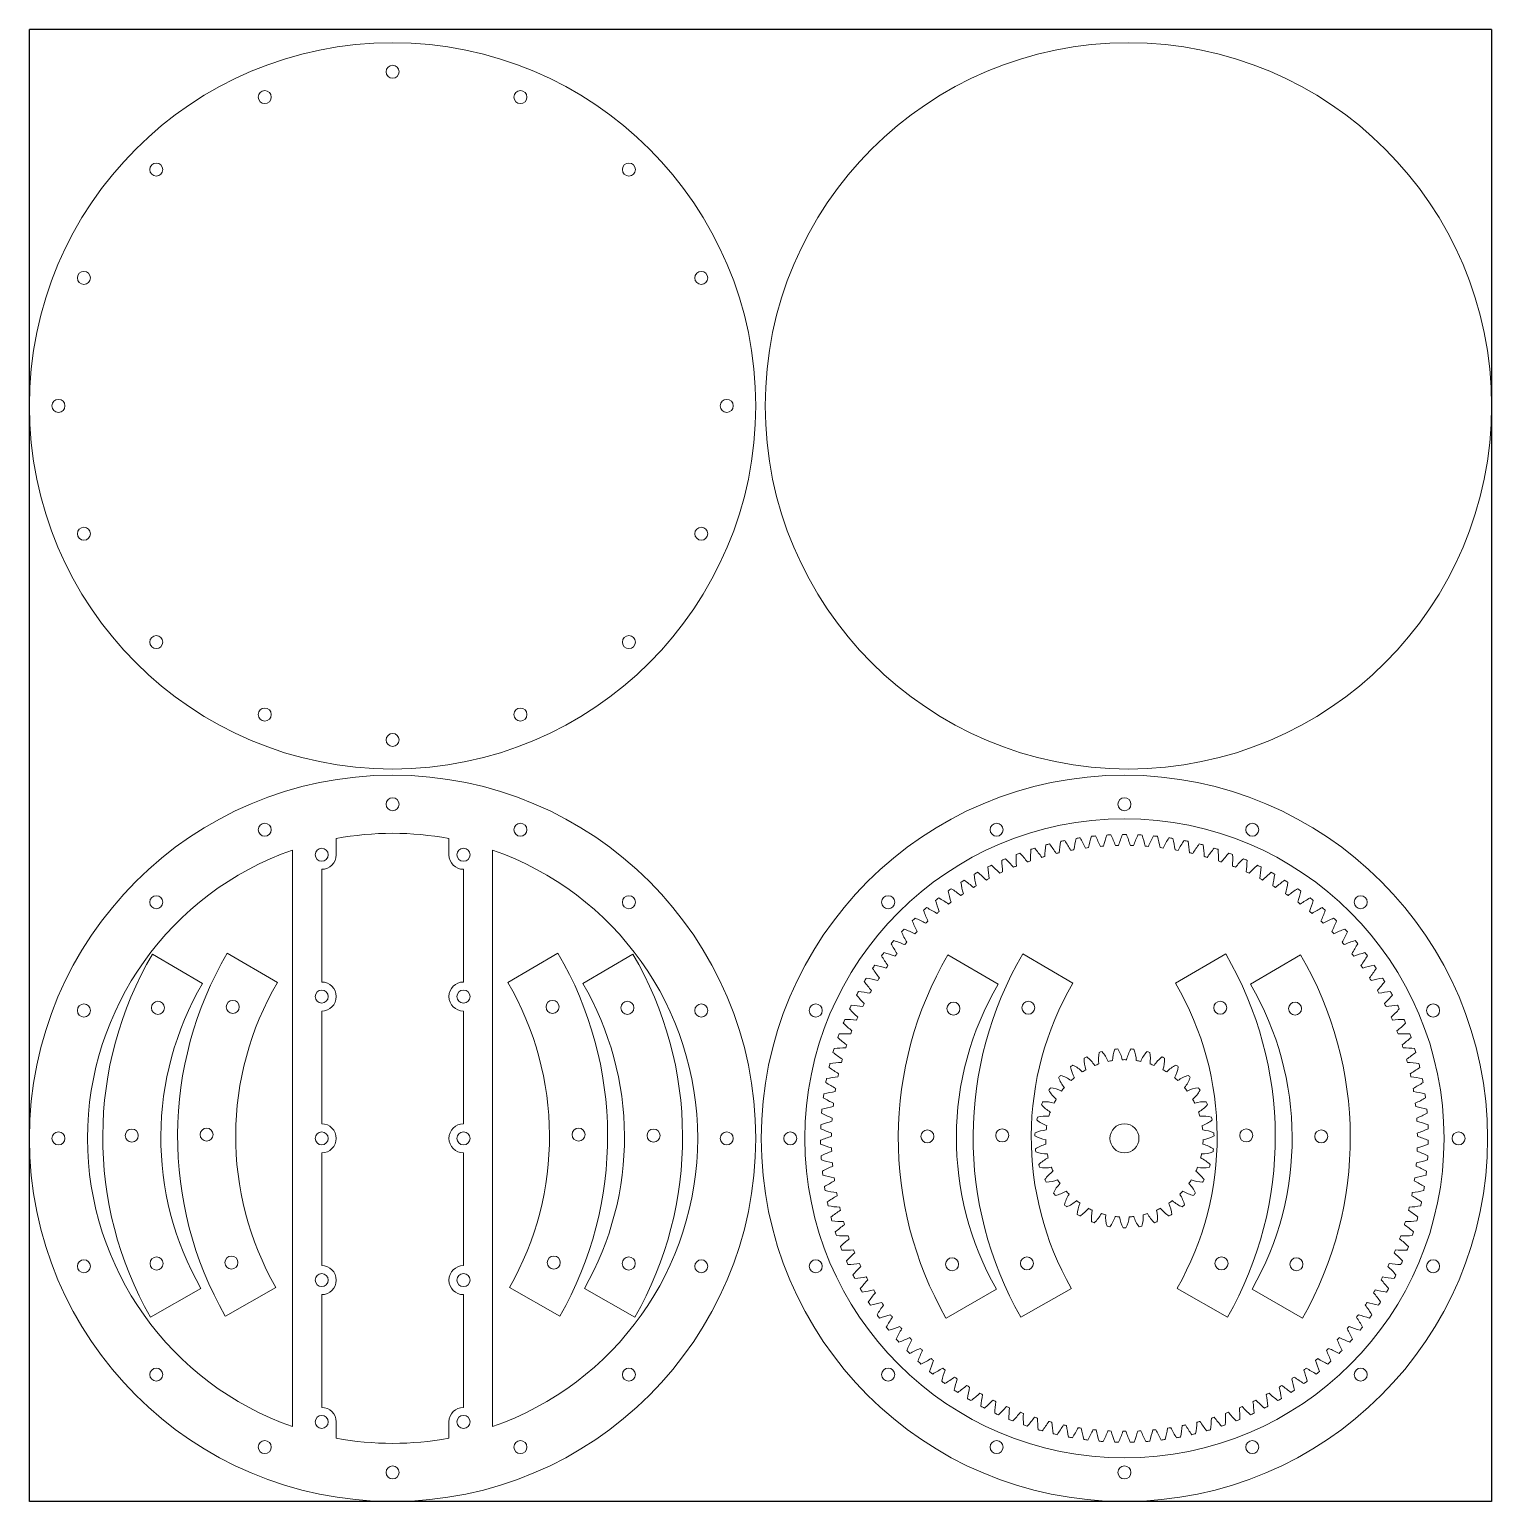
# Model space of a CAD drawing. Header units: inches. Extents: x -22 to -9.5, y 8.3 to 20.9.
import ezdxf

# ---------------------------------------------------------------- set-up
doc = ezdxf.new("R2010")
doc.units = ezdxf.units.IN
doc.header["$MEASUREMENT"] = 0

msp = doc.modelspace()

# ---------------------------------------------------------------- linework, layer by layer
at = {"color": 2}
for p, q in [((-9.455, 20.942), (-22.036, 20.942)), ((-22.036, 8.275), (-22.036, 20.942)), ((-9.455, 20.942), (-9.455, 8.275)), ((-18.911, 8.275), (-22.036, 8.275)), ((-9.455, 8.275), (-18.911, 8.275))]:
    msp.add_line(p, q, dxfattribs=at)
at = {"color": 7, "linetype": 'Continuous', "lineweight": 15}
for p, q in [((-19.396, 13.84), (-19.396, 13.979)), ((-18.426, 13.84), (-18.426, 13.979)), ((-19.771, 13.88), (-19.771, 8.919)), ((-18.051, 8.919), (-18.051, 13.88)), ((-19.521, 13.715), (-19.521, 12.745)), ((-18.301, 13.715), (-18.301, 12.745)), ((-20.978, 12.986), (-20.546, 12.733)), ((-20.334, 12.994), (-19.902, 12.741)), ((-17.488, 12.994), (-17.919, 12.741)), ((-16.843, 12.986), (-17.275, 12.733)), ((-14.133, 12.979), (-13.701, 12.726)), ((-13.489, 12.987), (-13.057, 12.734)), ((-11.743, 12.987), (-12.174, 12.734)), ((-11.098, 12.979), (-11.53, 12.726)), ((-19.521, 12.495), (-19.521, 11.525)), ((-18.301, 12.495), (-18.301, 11.525)), ((-19.521, 11.275), (-19.521, 10.305)), ((-18.301, 11.275), (-18.301, 10.305)), ((-20.56, 10.108), (-20.995, 9.861)), ((-19.916, 10.116), (-20.35, 9.869)), ((-19.521, 10.055), (-19.521, 9.085)), ((-18.301, 10.055), (-18.301, 9.085)), ((-17.905, 10.116), (-17.471, 9.869)), ((-17.261, 10.108), (-16.827, 9.861)), ((-13.715, 10.102), (-14.149, 9.854)), ((-13.071, 10.109), (-13.505, 9.862)), ((-12.16, 10.109), (-11.726, 9.862)), ((-11.516, 10.102), (-11.082, 9.854)), ((-19.396, 8.96), (-19.396, 8.82)), ((-18.426, 8.96), (-18.426, 8.82))]:
    msp.add_line(p, q, dxfattribs=at)
msp.add_lwpolyline([(-12.563, 13.92, 0.019502), (-12.597, 14.014, 0.003311), (-12.631, 14.014, 0.019502), (-12.665, 13.92, 0.002689), (-12.692, 13.919, 0.019502), (-12.73, 14.011, 0.003311), (-12.765, 14.01, 0.019502), (-12.794, 13.914, 0.002689), (-12.821, 13.912, 0.019502), (-12.864, 14.002, 0.003311), (-12.898, 13.999, 0.019502), (-12.922, 13.902, 0.002689), (-12.949, 13.898, 0.019502), (-12.996, 13.986, 0.003311), (-13.03, 13.981, 0.019502), (-13.049, 13.883, 0.002689), (-13.076, 13.878, 0.019502), (-13.128, 13.963, 0.003311), (-13.162, 13.956, 0.019502), (-13.175, 13.857, 0.002689), (-13.202, 13.851, 0.019502), (-13.258, 13.934, 0.003311), (-13.291, 13.925, 0.019502), (-13.3, 13.825, 0.002689), (-13.326, 13.818, 0.019502), (-13.386, 13.897, 0.003311), (-13.419, 13.887, 0.019502), (-13.423, 13.787, 0.002689), (-13.449, 13.778, 0.019502), (-13.513, 13.855, 0.003311), (-13.545, 13.843, 0.019502), (-13.544, 13.743, 0.002689), (-13.569, 13.733, 0.019502), (-13.637, 13.806, 0.003311), (-13.669, 13.792, 0.019502), (-13.662, 13.692, 0.002689), (-13.687, 13.681, 0.019502), (-13.759, 13.75, 0.003311), (-13.79, 13.735, 0.019502), (-13.778, 13.636, 0.002689), (-13.802, 13.623, 0.019502), (-13.877, 13.689, 0.003311), (-13.907, 13.672, 0.019502), (-13.891, 13.573, 0.002689), (-13.914, 13.559, 0.019502), (-13.992, 13.621, 0.003311), (-14.022, 13.603, 0.019502), (-14, 13.505, 0.002689), (-14.023, 13.49, 0.019502), (-14.104, 13.548, 0.003311), (-14.132, 13.528, 0.019502), (-14.106, 13.432, 0.002689), (-14.127, 13.416, 0.019502), (-14.212, 13.469, 0.003311), (-14.239, 13.448, 0.019502), (-14.208, 13.353, 0.002689), (-14.228, 13.336, 0.019502), (-14.315, 13.385, 0.003311), (-14.342, 13.362, 0.019502), (-14.305, 13.269, 0.002689), (-14.325, 13.251, 0.019502), (-14.415, 13.295, 0.003311), (-14.44, 13.271, 0.019502), (-14.398, 13.18, 0.002689), (-14.417, 13.161, 0.019502), (-14.509, 13.201, 0.003311), (-14.533, 13.176, 0.019502), (-14.487, 13.087, 0.002689), (-14.505, 13.067, 0.019502), (-14.599, 13.102, 0.003311), (-14.621, 13.075, 0.019502), (-14.571, 12.989, 0.002689), (-14.588, 12.968, 0.019502), (-14.683, 12.998, 0.003311), (-14.704, 12.971, 0.019502), (-14.649, 12.887, 0.002689), (-14.665, 12.865, 0.019502), (-14.762, 12.891, 0.003311), (-14.781, 12.862, 0.019502), (-14.723, 12.781, 0.002689), (-14.737, 12.758, 0.019502), (-14.835, 12.779, 0.003311), (-14.853, 12.749, 0.019502), (-14.79, 12.672, 0.002689), (-14.804, 12.648, 0.019502), (-14.903, 12.664, 0.003311), (-14.919, 12.633, 0.019502), (-14.853, 12.559, 0.002689), (-14.865, 12.535, 0.019502), (-14.964, 12.545, 0.003311), (-14.979, 12.514, 0.019502), (-14.909, 12.443, 0.002689), (-14.92, 12.418, 0.019502), (-15.02, 12.424, 0.003311), (-15.033, 12.392, 0.019502), (-14.959, 12.325, 0.002689), (-14.969, 12.299, 0.019502), (-15.069, 12.3, 0.003311), (-15.081, 12.267, 0.019502), (-15.003, 12.204, 0.002689), (-15.012, 12.178, 0.019502), (-15.112, 12.173, 0.003311), (-15.122, 12.14, 0.019502), (-15.041, 12.081, 0.002689), (-15.048, 12.054, 0.019502), (-15.148, 12.045, 0.003311), (-15.156, 12.011, 0.019502), (-15.073, 11.956, 0.002689), (-15.079, 11.929, 0.019502), (-15.177, 11.914, 0.003311), (-15.184, 11.88, 0.019502), (-15.098, 11.83, 0.002689), (-15.103, 11.803, 0.019502), (-15.2, 11.783, 0.003311), (-15.205, 11.748, 0.019502), (-15.117, 11.702, 0.002689), (-15.12, 11.675, 0.019502), (-15.217, 11.65, 0.003311), (-15.22, 11.616, 0.019502), (-15.129, 11.574, 0.002689), (-15.131, 11.547, 0.019502), (-15.226, 11.517, 0.003311), (-15.227, 11.482, 0.019502), (-15.135, 11.445, 0.002689), (-15.135, 11.418, 0.019502), (-15.229, 11.383, 0.003311), (-15.228, 11.349, 0.019502), (-15.134, 11.317, 0.002689), (-15.133, 11.289, 0.019502), (-15.224, 11.25, 0.003311), (-15.222, 11.215, 0.019502), (-15.126, 11.188, 0.002689), (-15.124, 11.161, 0.019502), (-15.213, 11.117, 0.003311), (-15.209, 11.083, 0.019502), (-15.112, 11.06, 0.002689), (-15.108, 11.033, 0.019502), (-15.196, 10.985, 0.003311), (-15.19, 10.95, 0.019502), (-15.091, 10.933, 0.002689), (-15.086, 10.906, 0.019502), (-15.171, 10.853, 0.003311), (-15.163, 10.819, 0.019502), (-15.064, 10.807, 0.002689), (-15.058, 10.781, 0.019502), (-15.14, 10.723, 0.003311), (-15.131, 10.69, 0.019502), (-15.031, 10.683, 0.002689), (-15.023, 10.657, 0.019502), (-15.102, 10.595, 0.003311), (-15.091, 10.563, 0.019502), (-14.991, 10.56, 0.002689), (-14.982, 10.535, 0.019502), (-15.058, 10.469, 0.003311), (-15.045, 10.437, 0.019502), (-14.945, 10.44, 0.002689), (-14.935, 10.415, 0.019502), (-15.007, 10.346, 0.003311), (-14.993, 10.314, 0.019502), (-14.893, 10.322, 0.002689), (-14.881, 10.298, 0.019502), (-14.95, 10.225, 0.003311), (-14.934, 10.194, 0.019502), (-14.835, 10.207, 0.002689), (-14.822, 10.183, 0.019502), (-14.887, 10.107, 0.003311), (-14.87, 10.077, 0.019502), (-14.771, 10.095, 0.002689), (-14.757, 10.072, 0.019502), (-14.818, 9.993, 0.003311), (-14.799, 9.964, 0.019502), (-14.702, 9.987, 0.002689), (-14.687, 9.965, 0.019502), (-14.743, 9.882, 0.003311), (-14.723, 9.854, 0.019502), (-14.627, 9.882, 0.002689), (-14.611, 9.861, 0.019502), (-14.663, 9.776, 0.003311), (-14.641, 9.749, 0.019502), (-14.547, 9.781, 0.002689), (-14.53, 9.761, 0.019502), (-14.577, 9.673, 0.003311), (-14.554, 9.647, 0.019502), (-14.462, 9.685, 0.002689), (-14.443, 9.665, 0.019502), (-14.487, 9.575, 0.003311), (-14.462, 9.55, 0.019502), (-14.372, 9.593, 0.002689), (-14.352, 9.574, 0.019502), (-14.391, 9.482, 0.003311), (-14.366, 9.458, 0.019502), (-14.277, 9.505, 0.002689), (-14.257, 9.487, 0.019502), (-14.291, 9.394, 0.003311), (-14.264, 9.372, 0.019502), (-14.178, 9.423, 0.002689), (-14.157, 9.406, 0.019502), (-14.186, 9.311, 0.003311), (-14.159, 9.29, 0.019502), (-14.075, 9.346, 0.002689), (-14.053, 9.33, 0.019502), (-14.078, 9.233, 0.003311), (-14.049, 9.214, 0.019502), (-13.969, 9.274, 0.002689), (-13.946, 9.259, 0.019502), (-13.965, 9.161, 0.003311), (-13.935, 9.143, 0.019502), (-13.858, 9.207, 0.002689), (-13.835, 9.194, 0.019502), (-13.849, 9.095, 0.003311), (-13.818, 9.079, 0.019502), (-13.745, 9.147, 0.002689), (-13.721, 9.134, 0.019502), (-13.73, 9.035, 0.003311), (-13.698, 9.02, 0.019502), (-13.628, 9.092, 0.002689), (-13.603, 9.081, 0.019502), (-13.608, 8.981, 0.003311), (-13.575, 8.968, 0.019502), (-13.509, 9.043, 0.002689), (-13.484, 9.033, 0.019502), (-13.483, 8.934, 0.003311), (-13.45, 8.922, 0.019502), (-13.388, 9, 0.002689), (-13.362, 8.992, 0.019502), (-13.356, 8.892, 0.003311), (-13.322, 8.883, 0.019502), (-13.264, 8.964, 0.002689), (-13.238, 8.957, 0.019502), (-13.227, 8.858, 0.003311), (-13.193, 8.85, 0.019502), (-13.139, 8.934, 0.002689), (-13.112, 8.928, 0.019502), (-13.096, 8.83, 0.003311), (-13.062, 8.824, 0.019502), (-13.012, 8.91, 0.002689), (-12.986, 8.906, 0.019502), (-12.964, 8.809, 0.003311), (-12.93, 8.804, 0.019502), (-12.885, 8.893, 0.002689), (-12.858, 8.891, 0.019502), (-12.832, 8.794, 0.003311), (-12.797, 8.791, 0.019502), (-12.756, 8.883, 0.002689), (-12.729, 8.881, 0.019502), (-12.698, 8.786, 0.003311), (-12.664, 8.786, 0.019502), (-12.628, 8.879, 0.002689), (-12.601, 8.879, 0.019502), (-12.565, 8.786, 0.003311), (-12.53, 8.786, 0.019502), (-12.499, 8.881, 0.002689), (-12.472, 8.883, 0.019502), (-12.431, 8.791, 0.003311), (-12.397, 8.794, 0.019502), (-12.371, 8.891, 0.002689), (-12.344, 8.893, 0.019502), (-12.298, 8.804, 0.003311), (-12.264, 8.809, 0.019502), (-12.243, 8.906, 0.002689), (-12.216, 8.91, 0.019502), (-12.166, 8.824, 0.003311), (-12.132, 8.83, 0.019502), (-12.116, 8.928, 0.002689), (-12.089, 8.934, 0.019502), (-12.035, 8.85, 0.003311), (-12.002, 8.858, 0.019502), (-11.99, 8.957, 0.002689), (-11.964, 8.964, 0.019502), (-11.906, 8.883, 0.003311), (-11.873, 8.892, 0.019502), (-11.866, 8.992, 0.002689), (-11.841, 9, 0.019502), (-11.778, 8.922, 0.003311), (-11.746, 8.934, 0.019502), (-11.745, 9.033, 0.002689), (-11.719, 9.043, 0.019502), (-11.653, 8.968, 0.003311), (-11.621, 8.981, 0.019502), (-11.625, 9.081, 0.002689), (-11.6, 9.092, 0.019502), (-11.53, 9.02, 0.003311), (-11.499, 9.035, 0.019502), (-11.508, 9.134, 0.002689), (-11.483, 9.147, 0.019502), (-11.41, 9.079, 0.003311), (-11.379, 9.095, 0.019502), (-11.394, 9.194, 0.002689), (-11.37, 9.207, 0.019502), (-11.293, 9.143, 0.003311), (-11.263, 9.161, 0.019502), (-11.283, 9.259, 0.002689), (-11.26, 9.274, 0.019502), (-11.18, 9.214, 0.003311), (-11.151, 9.233, 0.019502), (-11.175, 9.33, 0.002689), (-11.153, 9.346, 0.019502), (-11.07, 9.29, 0.003311), (-11.042, 9.311, 0.019502), (-11.071, 9.406, 0.002689), (-11.05, 9.423, 0.019502), (-10.964, 9.372, 0.003311), (-10.937, 9.394, 0.019502), (-10.971, 9.487, 0.002689), (-10.951, 9.505, 0.019502), (-10.863, 9.458, 0.003311), (-10.837, 9.482, 0.019502), (-10.876, 9.574, 0.002689), (-10.856, 9.593, 0.019502), (-10.766, 9.55, 0.003311), (-10.742, 9.575, 0.019502), (-10.785, 9.665, 0.002689), (-10.766, 9.685, 0.019502), (-10.674, 9.647, 0.003311), (-10.651, 9.673, 0.019502), (-10.699, 9.761, 0.002689), (-10.681, 9.781, 0.019502), (-10.587, 9.749, 0.003311), (-10.565, 9.776, 0.019502), (-10.618, 9.861, 0.002689), (-10.601, 9.882, 0.019502), (-10.505, 9.854, 0.003311), (-10.485, 9.882, 0.019502), (-10.542, 9.965, 0.002689), (-10.526, 9.987, 0.019502), (-10.429, 9.964, 0.003311), (-10.41, 9.993, 0.019502), (-10.471, 10.072, 0.002689), (-10.457, 10.095, 0.019502), (-10.359, 10.077, 0.003311), (-10.341, 10.107, 0.019502), (-10.406, 10.183, 0.002689), (-10.393, 10.207, 0.019502), (-10.294, 10.194, 0.003311), (-10.278, 10.225, 0.019502), (-10.347, 10.298, 0.002689), (-10.335, 10.322, 0.019502), (-10.236, 10.314, 0.003311), (-10.221, 10.346, 0.019502), (-10.294, 10.415, 0.002689), (-10.283, 10.44, 0.019502), (-10.183, 10.437, 0.003311), (-10.171, 10.469, 0.019502), (-10.246, 10.535, 0.002689), (-10.237, 10.56, 0.019502), (-10.137, 10.563, 0.003311), (-10.126, 10.595, 0.019502), (-10.205, 10.657, 0.002689), (-10.197, 10.683, 0.019502), (-10.098, 10.69, 0.003311), (-10.089, 10.723, 0.019502), (-10.17, 10.781, 0.002689), (-10.164, 10.807, 0.019502), (-10.065, 10.819, 0.003311), (-10.057, 10.853, 0.019502), (-10.142, 10.906, 0.002689), (-10.137, 10.933, 0.019502), (-10.039, 10.95, 0.003311), (-10.033, 10.985, 0.019502), (-10.12, 11.033, 0.002689), (-10.116, 11.06, 0.019502), (-10.019, 11.083, 0.003311), (-10.015, 11.117, 0.019502), (-10.105, 11.161, 0.002689), (-10.102, 11.188, 0.019502), (-10.006, 11.215, 0.003311), (-10.004, 11.25, 0.019502), (-10.096, 11.289, 0.002689), (-10.095, 11.317, 0.019502), (-10, 11.349, 0.003311), (-10, 11.383, 0.019502), (-10.093, 11.418, 0.002689), (-10.094, 11.445, 0.019502), (-10.001, 11.482, 0.003311), (-10.002, 11.517, 0.019502), (-10.098, 11.547, 0.002689), (-10.099, 11.574, 0.019502), (-10.009, 11.616, 0.003311), (-10.012, 11.65, 0.019502), (-10.108, 11.675, 0.002689), (-10.112, 11.702, 0.019502), (-10.023, 11.748, 0.003311), (-10.028, 11.783, 0.019502), (-10.126, 11.803, 0.002689), (-10.13, 11.83, 0.019502), (-10.044, 11.88, 0.003311), (-10.051, 11.914, 0.019502), (-10.15, 11.929, 0.002689), (-10.155, 11.956, 0.019502), (-10.072, 12.011, 0.003311), (-10.08, 12.045, 0.019502), (-10.18, 12.054, 0.002689), (-10.187, 12.081, 0.019502), (-10.107, 12.14, 0.003311), (-10.117, 12.173, 0.019502), (-10.216, 12.178, 0.002689), (-10.225, 12.204, 0.019502), (-10.148, 12.267, 0.003311), (-10.159, 12.3, 0.019502), (-10.259, 12.299, 0.002689), (-10.269, 12.325, 0.019502), (-10.195, 12.392, 0.003311), (-10.209, 12.424, 0.019502), (-10.308, 12.418, 0.002689), (-10.319, 12.443, 0.019502), (-10.249, 12.514, 0.003311), (-10.264, 12.545, 0.019502), (-10.363, 12.535, 0.002689), (-10.376, 12.559, 0.019502), (-10.309, 12.633, 0.003311), (-10.326, 12.664, 0.019502), (-10.424, 12.648, 0.002689), (-10.438, 12.672, 0.019502), (-10.375, 12.749, 0.003311), (-10.393, 12.779, 0.019502), (-10.491, 12.758, 0.002689), (-10.506, 12.781, 0.019502), (-10.447, 12.862, 0.003311), (-10.466, 12.891, 0.019502), (-10.563, 12.865, 0.002689), (-10.579, 12.887, 0.019502), (-10.524, 12.971, 0.003311), (-10.545, 12.998, 0.019502), (-10.641, 12.968, 0.002689), (-10.658, 12.989, 0.019502), (-10.607, 13.075, 0.003311), (-10.63, 13.102, 0.019502), (-10.723, 13.067, 0.002689), (-10.741, 13.087, 0.019502), (-10.696, 13.176, 0.003311), (-10.719, 13.201, 0.019502), (-10.811, 13.161, 0.002689), (-10.83, 13.18, 0.019502), (-10.789, 13.271, 0.003311), (-10.814, 13.295, 0.019502), (-10.903, 13.251, 0.002689), (-10.923, 13.269, 0.019502), (-10.887, 13.362, 0.003311), (-10.913, 13.385, 0.019502), (-11, 13.336, 0.002689), (-11.021, 13.353, 0.019502), (-10.989, 13.448, 0.003311), (-11.016, 13.469, 0.019502), (-11.101, 13.416, 0.002689), (-11.123, 13.432, 0.019502), (-11.096, 13.528, 0.003311), (-11.124, 13.548, 0.019502), (-11.206, 13.49, 0.002689), (-11.228, 13.505, 0.019502), (-11.207, 13.603, 0.003311), (-11.236, 13.621, 0.019502), (-11.314, 13.559, 0.002689), (-11.338, 13.573, 0.019502), (-11.321, 13.672, 0.003311), (-11.351, 13.689, 0.019502), (-11.426, 13.623, 0.002689), (-11.45, 13.636, 0.019502), (-11.439, 13.735, 0.003311), (-11.47, 13.75, 0.019502), (-11.541, 13.681, 0.002689), (-11.566, 13.692, 0.019502), (-11.559, 13.792, 0.003311), (-11.591, 13.806, 0.019502), (-11.659, 13.733, 0.002689), (-11.684, 13.743, 0.019502), (-11.683, 13.843, 0.003311), (-11.715, 13.855, 0.019502), (-11.78, 13.778, 0.002689), (-11.805, 13.787, 0.019502), (-11.809, 13.887, 0.003311), (-11.842, 13.897, 0.019502), (-11.902, 13.818, 0.002689), (-11.928, 13.825, 0.019502), (-11.937, 13.925, 0.003311), (-11.97, 13.934, 0.019502), (-12.027, 13.851, 0.002689), (-12.053, 13.857, 0.019502), (-12.067, 13.956, 0.003311), (-12.101, 13.963, 0.019502), (-12.153, 13.878, 0.002689), (-12.179, 13.883, 0.019502), (-12.198, 13.981, 0.003311), (-12.232, 13.986, 0.019502), (-12.28, 13.898, 0.002689), (-12.307, 13.902, 0.019502), (-12.33, 13.999, 0.003311), (-12.365, 14.002, 0.019502), (-12.408, 13.912, 0.002689), (-12.435, 13.914, 0.019502), (-12.463, 14.01, 0.003311), (-12.498, 14.011, 0.019502), (-12.536, 13.919, 0.002689)], format="xyb", close=True, dxfattribs=at)
for centre, radius in [((-18.911, 17.703), 3.125), ((-12.58, 17.703), 3.125), ((-18.911, 20.578), 0.056), ((-20.011, 20.36), 0.056), ((-17.811, 20.36), 0.056), ((-20.944, 19.736), 0.056), ((-16.878, 19.736), 0.056), ((-21.567, 18.804), 0.056), ((-16.255, 18.804), 0.056), ((-21.786, 17.703), 0.056), ((-16.036, 17.703), 0.056), ((-21.567, 16.603), 0.056), ((-16.255, 16.603), 0.056), ((-20.944, 15.67), 0.056), ((-16.878, 15.67), 0.056), ((-20.011, 15.047), 0.056), ((-17.811, 15.047), 0.056), ((-18.911, 14.828), 0.056), ((-18.911, 11.4), 3.125), ((-12.614, 11.4), 3.125), ((-18.911, 14.275), 0.056), ((-12.614, 14.275), 0.056), ((-20.011, 14.056), 0.056), ((-17.811, 14.056), 0.056), ((-12.614, 11.4), 2.75), ((-13.714, 14.056), 0.056), ((-11.514, 14.056), 0.056), ((-19.521, 13.84), 0.056), ((-18.301, 13.84), 0.056), ((-20.944, 13.432), 0.056), ((-16.878, 13.432), 0.056), ((-14.647, 13.432), 0.056), ((-10.581, 13.432), 0.056), ((-19.521, 12.62), 0.056), ((-18.301, 12.62), 0.056), ((-21.567, 12.5), 0.056), ((-20.93, 12.523), 0.056), ((-20.286, 12.531), 0.056), ((-17.535, 12.531), 0.056), ((-16.891, 12.523), 0.056), ((-16.255, 12.5), 0.056), ((-15.27, 12.5), 0.056), ((-14.085, 12.516), 0.056), ((-13.441, 12.524), 0.056), ((-11.79, 12.524), 0.056), ((-11.146, 12.516), 0.056), ((-9.958, 12.5), 0.056), ((-21.786, 11.4), 0.056), ((-21.155, 11.424), 0.056), ((-20.511, 11.432), 0.056), ((-19.521, 11.4), 0.056), ((-18.301, 11.4), 0.056), ((-17.311, 11.432), 0.056), ((-16.666, 11.424), 0.056), ((-16.036, 11.4), 0.056), ((-15.489, 11.4), 0.056), ((-14.31, 11.417), 0.056), ((-13.666, 11.425), 0.056), ((-12.614, 11.4), 0.125), ((-11.566, 11.425), 0.056), ((-10.921, 11.417), 0.056), ((-9.739, 11.4), 0.056), ((-21.567, 10.299), 0.056), ((-20.942, 10.323), 0.056), ((-20.298, 10.331), 0.056), ((-17.524, 10.331), 0.056), ((-16.879, 10.323), 0.056), ((-16.255, 10.299), 0.056), ((-15.27, 10.299), 0.056), ((-14.097, 10.316), 0.056), ((-13.453, 10.324), 0.056), ((-11.779, 10.324), 0.056), ((-11.134, 10.316), 0.056), ((-9.958, 10.299), 0.056), ((-19.521, 10.18), 0.056), ((-18.301, 10.18), 0.056), ((-20.944, 9.367), 0.056), ((-16.878, 9.367), 0.056), ((-14.647, 9.367), 0.056), ((-10.581, 9.367), 0.056), ((-19.521, 8.96), 0.056), ((-18.301, 8.96), 0.056), ((-20.011, 8.743), 0.056), ((-17.811, 8.743), 0.056), ((-13.714, 8.743), 0.056), ((-11.514, 8.743), 0.056), ((-18.911, 8.525), 0.056), ((-12.614, 8.525), 0.056)]:
    msp.add_circle(centre, radius, dxfattribs=at)
for centre, radius, start, end in [((-18.911, 11.4), 2.625, 79.3527, 100.6473), ((-18.911, 11.4), 2.625, 109.1243, 250.8757), ((-19.521, 13.84), 0.125, 270, 0), ((-18.301, 13.84), 0.125, 180, 270), ((-18.911, 11.4), 2.625, 289.1243, 70.8757), ((-18.28, 11.409), 3.125, 149.6956, 209.6956), ((-17.636, 11.417), 3.125, 149.6956, 209.6956), ((-20.186, 11.417), 3.125, 330.3044, 30.3044), ((-19.541, 11.409), 3.125, 330.3044, 30.3044), ((-11.435, 11.402), 3.125, 149.6956, 209.6956), ((-10.791, 11.41), 3.125, 149.6956, 209.6956), ((-14.441, 11.41), 3.125, 330.3044, 30.3044), ((-13.796, 11.402), 3.125, 330.3044, 30.3044), ((-18.28, 11.409), 2.625, 149.6956, 209.6956), ((-17.636, 11.417), 2.625, 149.6956, 209.6956), ((-19.521, 12.62), 0.125, 270, 90), ((-18.301, 12.62), 0.125, 90, 270), ((-20.186, 11.417), 2.625, 330.3044, 30.3044), ((-19.541, 11.409), 2.625, 330.3044, 30.3044), ((-11.435, 11.402), 2.625, 149.6956, 209.6956), ((-10.791, 11.41), 2.625, 149.6956, 209.6956), ((-14.441, 11.41), 2.625, 330.3044, 30.3044), ((-13.796, 11.402), 2.625, 330.3044, 30.3044), ((-12.425, 12.058), 0.292, 158.2562, 177.8437), ((-12.614, 11.4), 0.771, 94.2219, 96.0638), ((-12.918, 12.014), 0.292, 12.442, 32.0295), ((-12.31, 12.014), 0.292, 147.9705, 167.558), ((-12.614, 11.4), 0.771, 83.9362, 85.7781), ((-12.804, 12.058), 0.292, 2.1563, 21.7438), ((-12.614, 11.4), 0.771, 114.7934, 116.6352), ((-12.668, 12.083), 0.292, 178.8276, 198.4151), ((-13.115, 11.868), 0.292, 33.0134, 52.6009), ((-12.614, 11.4), 0.677, 108.9467, 112.1961), ((-12.545, 12.081), 0.292, 168.5419, 188.1294), ((-12.614, 11.4), 0.771, 104.5076, 106.3495), ((-13.023, 11.949), 0.292, 22.7277, 42.3152), ((-12.614, 11.4), 0.677, 98.661, 101.9104), ((-12.614, 11.4), 0.677, 88.3753, 91.6247), ((-12.614, 11.4), 0.677, 78.0896, 81.339), ((-12.205, 11.949), 0.292, 137.6848, 157.2723), ((-12.614, 11.4), 0.771, 73.6505, 75.4924), ((-12.683, 12.081), 0.292, 351.8706, 11.4581), ((-12.614, 11.4), 0.677, 67.8039, 71.0533), ((-12.114, 11.868), 0.292, 127.3991, 146.9866), ((-12.614, 11.4), 0.771, 63.3648, 65.2066), ((-12.56, 12.083), 0.292, 341.5849, 1.1724), ((-12.614, 11.4), 0.771, 135.3648, 137.2066), ((-12.905, 12.02), 0.292, 199.3991, 218.9866), ((-13.247, 11.662), 0.292, 53.5849, 73.1724), ((-12.614, 11.4), 0.771, 125.0791, 126.9209), ((-12.789, 12.062), 0.292, 189.1134, 208.7009), ((-12.614, 11.4), 0.677, 129.5181, 132.7676), ((-13.19, 11.771), 0.292, 43.2991, 62.8866), ((-12.614, 11.4), 0.677, 119.2324, 122.4819), ((-12.614, 11.4), 0.677, 57.5181, 60.7676), ((-12.038, 11.771), 0.292, 117.1134, 136.7009), ((-12.439, 12.062), 0.292, 331.2991, 350.8866), ((-12.614, 11.4), 0.677, 47.2324, 50.4819), ((-12.614, 11.4), 0.771, 53.0791, 54.9209), ((-11.981, 11.662), 0.292, 106.8276, 126.4151), ((-12.324, 12.02), 0.292, 321.0134, 340.6009), ((-12.614, 11.4), 0.771, 42.7934, 44.6352), ((-12.614, 11.4), 0.771, 145.6505, 147.4924), ((-13.011, 11.958), 0.292, 209.6848, 229.2723), ((-13.284, 11.545), 0.292, 63.8706, 83.4581), ((-12.614, 11.4), 0.677, 139.8039, 143.0533), ((-12.614, 11.4), 0.677, 36.9467, 40.1961), ((-11.945, 11.545), 0.292, 96.5419, 116.1294), ((-12.217, 11.958), 0.292, 310.7277, 330.3152), ((-12.614, 11.4), 0.771, 32.5076, 34.3495), ((-12.614, 11.4), 0.771, 155.9362, 157.7781), ((-13.104, 11.878), 0.292, 219.9705, 239.558), ((-13.299, 11.423), 0.292, 74.1563, 93.7438), ((-12.614, 11.4), 0.677, 150.0896, 153.339), ((-12.614, 11.4), 0.677, 26.661, 29.9104), ((-11.929, 11.423), 0.292, 86.2562, 105.8437), ((-12.124, 11.878), 0.292, 300.442, 320.0295), ((-12.614, 11.4), 0.771, 22.2219, 24.0638), ((-12.614, 11.4), 0.771, 166.2219, 168.0638), ((-13.182, 11.783), 0.292, 230.2562, 249.8437), ((-13.292, 11.3), 0.292, 84.442, 104.0295), ((-12.614, 11.4), 0.677, 160.3753, 163.6247), ((-12.614, 11.4), 0.677, 16.3753, 19.6247), ((-11.936, 11.3), 0.292, 75.9705, 95.558), ((-12.046, 11.783), 0.292, 290.1563, 309.7438), ((-12.614, 11.4), 0.771, 11.9362, 13.7781), ((-19.521, 11.4), 0.125, 270, 90), ((-18.301, 11.4), 0.125, 90, 270), ((-12.614, 11.4), 0.771, 176.5076, 178.3495), ((-13.241, 11.676), 0.292, 240.5419, 260.1294), ((-13.263, 11.181), 0.292, 94.7277, 114.3152), ((-12.614, 11.4), 0.677, 170.661, 173.9104), ((-12.614, 11.4), 0.677, 6.0896, 9.339), ((-11.965, 11.181), 0.292, 65.6848, 85.2723), ((-11.987, 11.676), 0.292, 279.8706, 299.4581), ((-12.614, 11.4), 0.771, 1.6505, 3.4924), ((-13.214, 11.068), 0.292, 105.0134, 124.6009), ((-12.614, 11.4), 0.771, 186.7934, 188.6352), ((-13.28, 11.559), 0.292, 250.8276, 270.4151), ((-12.614, 11.4), 0.677, 180.9467, 184.1961), ((-11.948, 11.559), 0.292, 269.5849, 289.1724), ((-12.614, 11.4), 0.677, 355.8039, 359.0533), ((-12.014, 11.068), 0.292, 55.3991, 74.9866), ((-12.614, 11.4), 0.771, 351.3648, 353.2066), ((-13.145, 10.967), 0.292, 115.2991, 134.8866), ((-12.614, 11.4), 0.771, 197.0791, 198.9209), ((-13.298, 11.438), 0.292, 261.1134, 280.7009), ((-12.614, 11.4), 0.677, 191.2324, 194.4819), ((-12.614, 11.4), 0.677, 201.5181, 204.7676), ((-12.614, 11.4), 0.677, 335.2324, 338.4819), ((-11.93, 11.438), 0.292, 259.2991, 278.8866), ((-12.614, 11.4), 0.677, 345.5181, 348.7676), ((-12.083, 10.967), 0.292, 45.1134, 64.7009), ((-12.614, 11.4), 0.771, 341.0791, 342.9209), ((-13.059, 10.879), 0.292, 125.5849, 145.1724), ((-12.614, 11.4), 0.771, 207.3648, 209.2066), ((-13.294, 11.315), 0.292, 271.3991, 290.9866), ((-12.614, 11.4), 0.677, 211.8039, 215.0533), ((-12.614, 11.4), 0.677, 324.9467, 328.1961), ((-11.934, 11.315), 0.292, 249.0134, 268.6009), ((-12.169, 10.879), 0.292, 34.8276, 54.4151), ((-12.614, 11.4), 0.771, 330.7934, 332.6352), ((-12.959, 10.808), 0.292, 135.8706, 155.4581), ((-12.614, 11.4), 0.771, 217.6505, 219.4924), ((-13.268, 11.195), 0.292, 281.6848, 301.2723), ((-12.848, 10.755), 0.292, 146.1563, 165.7438), ((-12.614, 11.4), 0.677, 222.0896, 225.339), ((-12.614, 11.4), 0.677, 314.661, 317.9104), ((-12.38, 10.755), 0.292, 14.2562, 33.8437), ((-11.96, 11.195), 0.292, 238.7277, 258.3152), ((-12.269, 10.808), 0.292, 24.5419, 44.1294), ((-12.614, 11.4), 0.771, 320.5076, 322.3495), ((-12.614, 11.4), 0.771, 227.9362, 229.7781), ((-13.221, 11.081), 0.292, 291.9705, 311.558), ((-12.614, 11.4), 0.677, 232.3753, 235.6247), ((-12.729, 10.724), 0.292, 156.442, 176.0295), ((-13.154, 10.978), 0.292, 302.2562, 321.8437), ((-12.614, 11.4), 0.677, 242.661, 245.9104), ((-12.607, 10.714), 0.292, 166.7277, 186.3152), ((-12.614, 11.4), 0.677, 294.0896, 297.339), ((-12.622, 10.714), 0.292, 353.6848, 13.2723), ((-12.074, 10.978), 0.292, 218.1563, 237.7438), ((-12.614, 11.4), 0.677, 304.3753, 307.6247), ((-12.499, 10.724), 0.292, 3.9705, 23.558), ((-12.007, 11.081), 0.292, 228.442, 248.0295), ((-12.614, 11.4), 0.771, 310.2219, 312.0638), ((-12.614, 11.4), 0.771, 238.2219, 240.0638), ((-12.614, 11.4), 0.771, 248.5076, 250.3495), ((-13.071, 10.889), 0.292, 312.5419, 332.1294), ((-12.614, 11.4), 0.677, 252.9467, 256.1961), ((-12.484, 10.727), 0.292, 177.0134, 196.6009), ((-12.614, 11.4), 0.771, 258.7934, 260.6352), ((-12.972, 10.815), 0.292, 322.8276, 342.4151), ((-12.614, 11.4), 0.677, 263.2324, 266.4819), ((-12.366, 10.761), 0.292, 187.2991, 206.8866), ((-12.862, 10.761), 0.292, 333.1134, 352.7009), ((-12.614, 11.4), 0.677, 273.5181, 276.7676), ((-12.256, 10.815), 0.292, 197.5849, 217.1724), ((-12.614, 11.4), 0.771, 279.3648, 281.2066), ((-12.744, 10.727), 0.292, 343.3991, 2.9866), ((-12.614, 11.4), 0.677, 283.8039, 287.0533), ((-12.158, 10.889), 0.292, 207.8706, 227.4581), ((-12.614, 11.4), 0.771, 289.6505, 291.4924), ((-12.614, 11.4), 0.771, 299.9362, 301.7781), ((-12.614, 11.4), 0.771, 269.0791, 270.9209), ((-19.521, 10.18), 0.125, 270, 90), ((-18.301, 10.18), 0.125, 90, 270), ((-19.521, 8.96), 0.125, 0, 90), ((-18.301, 8.96), 0.125, 90, 180), ((-18.911, 11.4), 2.625, 259.3527, 280.6473)]:
    msp.add_arc(centre, radius, start, end, dxfattribs=at)

doc.saveas('drawing.dxf')
